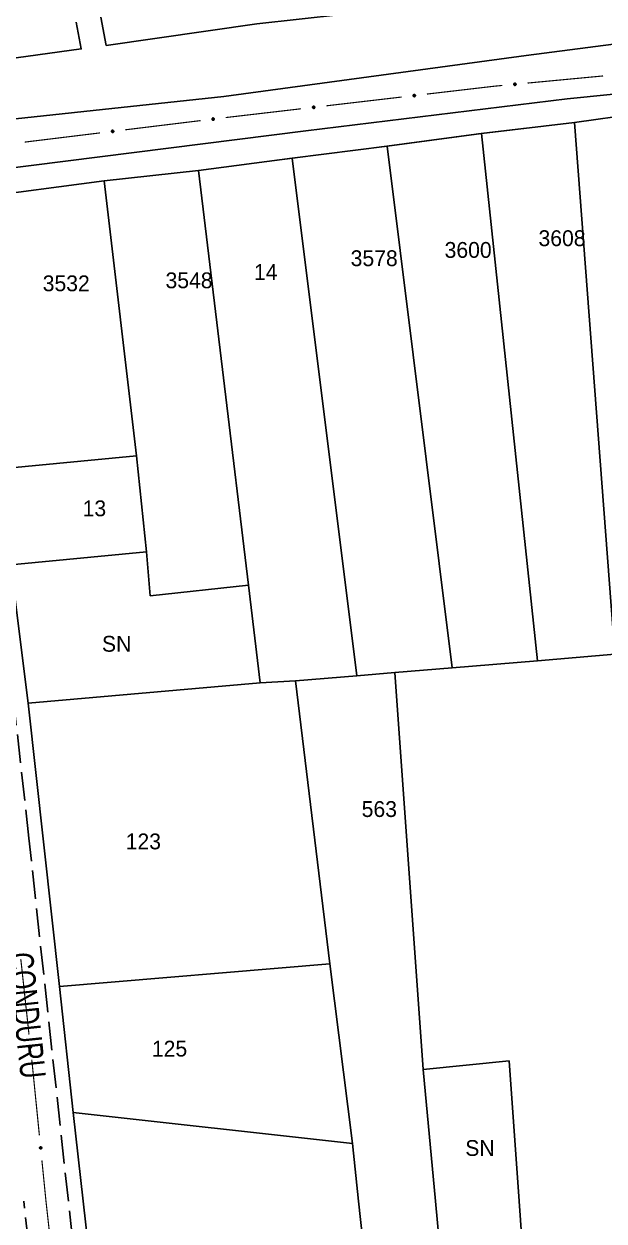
# Model space of a CAD drawing. Extents: x 203555 to 204724, y 4873703 to 4874787.
# Drawn here: x 204034 to 204125.7, y 4874449 to 4874638 of the extents above; entities that cross this region are included whole.
import ezdxf
from ezdxf.enums import TextEntityAlignment as Align

# ---------------------------------------------------------------- set-up
doc = ezdxf.new("R2010")
doc.units = 0
doc.header["$LTSCALE"] = 1.5
doc.header["$MEASUREMENT"] = 0
doc.linetypes.add('TRACO_00', pattern=[10, -10])
doc.linetypes.add('TRACO_11', pattern=[8, 3, -1, 3, -1])
for name, color, linetype in [('CD_MALHA_LOTES', 7, 'CONTINUOUS'), ('HD-PRAIA', 251, 'CONTINUOUS'), ('RU-QUADRA', 210, 'CONTINUOUS'), ('SV-EIXO-RUA-PAV', 20, 'CONTINUOUS'), ('SV-RUA-PAVIM', 7, 'CONTINUOUS'), ('SV-TXT-RUA-PAV', 7, 'CONTINUOUS'), ('Th_NmrPort', 1, 'CONTINUOUS')]:
    doc.layers.add(name, color=color, linetype=linetype)
doc.styles.add('ARIAL', font='ARIAL.SHX')

msp = doc.modelspace()

# ---------------------------------------------------------------- linework, layer by layer
at = {"layer": 'CD_MALHA_LOTES', "linetype": 'Continuous', "flags": 128}
for points in [[(204120.965186, 4874622.488307), (204130.740236, 4874623.820278), (204135.839745, 4874624.143134)], [(204106.283182, 4874620.765229), (204120.965186, 4874622.488307)], [(204127.350496, 4874538.484401), (204120.965186, 4874622.488307)], [(204091.370295, 4874618.763959), (204106.283182, 4874620.765229)], [(204115.142067, 4874537.469154), (204106.283182, 4874620.765229)], [(204076.397349, 4874616.822752), (204091.370295, 4874618.763959)], [(204101.672164, 4874536.349004), (204091.370295, 4874618.763959)], [(204061.554982, 4874614.898474), (204076.397349, 4874616.822752)], [(204086.613105, 4874535.096701), (204076.397349, 4874616.822752)], [(204046.672633, 4874613.259943), (204061.554982, 4874614.898474)], [(204069.496761, 4874549.389429), (204061.554982, 4874614.898474)], [(204046.672633, 4874613.259943), (204025.89448, 4874610.538618)], [(204051.773833, 4874569.857637), (204046.672633, 4874613.259943)], [(204030.358041, 4874567.770913), (204051.773833, 4874569.857637)], [(204053.356409, 4874554.694153), (204051.773833, 4874569.857637)], [(204031.940617, 4874552.607429), (204053.356409, 4874554.694153)], [(204053.931998, 4874547.717858), (204053.356409, 4874554.694153)], [(204034.663902, 4874530.776632), (204031.940617, 4874552.607429)], [(204069.496761, 4874549.389429), (204053.931998, 4874547.717858)], [(204071.328279, 4874533.957622), (204069.496761, 4874549.389429)], [(204127.350496, 4874538.484401), (204115.142067, 4874537.469154)], [(204101.672164, 4874536.349004), (204115.142067, 4874537.469154)], [(204076.916881, 4874534.290368), (204086.613105, 4874535.096701)], [(204086.613105, 4874535.096701), (204092.610002, 4874535.595399)], [(204092.610002, 4874535.595399), (204101.672164, 4874536.349004)], [(204097.095716, 4874472.931751), (204092.610002, 4874535.595399)], [(204034.663902, 4874530.776632), (204071.328279, 4874533.957622)], [(204076.916881, 4874534.290368), (204071.328279, 4874533.957622)], [(204082.330304, 4874489.617167), (204076.916881, 4874534.290368)], [(204039.590173, 4874486.04709), (204034.663902, 4874530.776632)], [(204039.590173, 4874486.04709), (204082.330304, 4874489.617167)], [(204085.888532, 4874461.219937), (204082.330304, 4874489.617167)], [(204041.786301, 4874466.106689), (204039.590173, 4874486.04709)], [(204097.095716, 4874472.931751), (204110.669597, 4874474.273511)], [(204110.669597, 4874474.273511), (204112.244715, 4874452.127992), (204113.421786, 4874435.578853)], [(204100.391114, 4874437.32182), (204099.020913, 4874452.128158), (204097.095716, 4874472.931751)], [(204041.786301, 4874466.106689), (204085.888532, 4874461.219937)], [(204044.162449, 4874445.107003), (204043.367915, 4874452.12886), (204041.786301, 4874466.106689)], [(204088.182078, 4874440.041908), (204086.87314, 4874452.128311), (204085.888532, 4874461.219937)]]:
    msp.add_lwpolyline(points, dxfattribs=at)
at = {"layer": 'HD-PRAIA', "linetype": 'TRACO_00'}
for points in [[(204097.562386, 4874641.00773, 4.523037), (204070.770814, 4874638.04068, 4.876608), (204046.989201, 4874634.642558, 4.968892), (204046.137109, 4874639.10848, 4.968892)], [(204042.240332, 4874638.335331, 4.968892), (204043.059117, 4874634.104942, 4.523037), (203998.505568, 4874627.931559, 5.101205), (203992.756629, 4874627.342182, 4.968892), (203991.904538, 4874631.808104, 4.968892), (203988.00776, 4874631.034955, 4.968892), (203988.826545, 4874626.804566, 4.523037), (203935.740947, 4874620.743928, 4.968892), (203934.888856, 4874625.20985, 4.968892), (203930.992079, 4874624.436701, 4.968892), (203931.810864, 4874620.206312, 4.523037), (203903.544043, 4874617.05542, 4.992779), (203894.926605, 4874615.572501, 5.000524), (203892.905132, 4874615.290623, 4.968892), (203892.042502, 4874619.795898, 4.968892), (203888.145724, 4874619.022749, 4.968892), (203888.968914, 4874614.722646, 4.523037), (203887.656917, 4874614.322313, 4.523037), (203883.337682, 4874612.364882, 5.000524), (203879.602387, 4874610.940218, 5.016013), (203864.934595, 4874604.228191, 5.016013), (203852.607526, 4874598.49467, 5.271588)]]:
    msp.add_polyline3d(points, dxfattribs=at)
at = {"layer": 'RU-QUADRA', "linetype": 'Continuous', "const_width": 0.18, "flags": 128}
msp.add_lwpolyline([(204044.162449, 4874445.107003), (204043.367915, 4874452.12886), (204041.786301, 4874466.106689), (204039.590173, 4874486.04709), (204034.663902, 4874530.776632), (204031.940617, 4874552.607429), (204030.358041, 4874567.770913), (204025.89448, 4874610.538618), (204046.672633, 4874613.259943), (204061.554982, 4874614.898474), (204076.397349, 4874616.822752), (204091.370295, 4874618.763959), (204106.283182, 4874620.765229), (204120.965186, 4874622.488307), (204130.740236, 4874623.820278)], dxfattribs=at)
at = {"layer": 'SV-EIXO-RUA-PAV', "const_width": 0.18}
for points in [[(204125.501925, 4874629.830787), (204113.554971, 4874628.703715)], [(204108.331828, 4874628.210967), (204097.650608, 4874626.964825)], [(204108.577073, 4874628.234102), (204108.331828, 4874628.210967)], [(204109.572653, 4874628.328025), (204108.577073, 4874628.234102)], [(204093.677555, 4874626.501302), (204081.758398, 4874625.110733)], [(204077.785345, 4874624.64721), (204065.866188, 4874623.256642)], [(204061.895155, 4874622.776207), (204049.983793, 4874621.320373)], [(204046.013339, 4874620.835096), (204034.101977, 4874619.379262)], [(204033.496585, 4874490.373246), (204034.793295, 4874478.443513)], [(204035.225532, 4874474.466935), (204035.333591, 4874473.47279)], [(204035.333591, 4874473.47279), (204035.359443, 4874473.23496)], [(204035.359443, 4874473.23496), (204036.432646, 4874462.527842)], [(204036.831577, 4874458.547785), (204037.429975, 4874452.577699)], [(204037.429975, 4874452.577699), (204037.475459, 4874452.123912)], [(204037.475459, 4874452.123912), (204038.24848, 4874445.166726)]]:
    msp.add_lwpolyline(points, dxfattribs=at)
at = {"layer": 'SV-EIXO-RUA-PAV'}
for points in [[(204111.717196, 4874628.419771), (204111.686551, 4874628.381654), (204111.652418, 4874628.355161), (204111.61759, 4874628.341259), (204111.58361, 4874628.336999), (204111.548356, 4874628.336555), (204111.512713, 4874628.34395), (204111.474973, 4874628.360921), (204111.436521, 4874628.391394), (204111.411679, 4874628.428143), (204111.396222, 4874628.461559), (204111.38974, 4874628.496736), (204111.389883, 4874628.530991), (204111.398789, 4874628.56776), (204111.41636, 4874628.605838), (204111.447938, 4874628.643762), (204111.481579, 4874628.669505), (204111.515619, 4874628.682068), (204111.551025, 4874628.688361), (204111.587022, 4874628.688382), (204111.621967, 4874628.680921), (204111.660275, 4874628.663161), (204111.697292, 4874628.631498), (204111.723351, 4874628.598238), (204111.736389, 4874628.564383), (204111.7418, 4874628.529387), (204111.742674, 4874628.494032), (204111.736732, 4874628.457895), (204111.717196, 4874628.419771)], [(204095.81955, 4874626.640374), (204095.789754, 4874626.60159), (204095.756215, 4874626.57435), (204095.721702, 4874626.559682), (204095.687824, 4874626.554672), (204095.652588, 4874626.553451), (204095.616792, 4874626.560057), (204095.578686, 4874626.57619), (204095.53957, 4874626.605807), (204095.513923, 4874626.641999), (204095.497732, 4874626.675065), (204095.490475, 4874626.71009), (204095.489862, 4874626.74434), (204095.497954, 4874626.781296), (204095.51468, 4874626.819754), (204095.545413, 4874626.858365), (204095.578477, 4874626.884845), (204095.612232, 4874626.898156), (204095.64749, 4874626.90523), (204095.683478, 4874626.906046), (204095.718579, 4874626.899358), (204095.757269, 4874626.882448), (204095.794977, 4874626.851609), (204095.821764, 4874626.818933), (204095.835545, 4874626.785374), (204095.841728, 4874626.750506), (204095.843383, 4874626.71518), (204095.83824, 4874626.678919), (204095.81955, 4874626.640374)], [(204079.92734, 4874624.786282), (204079.897544, 4874624.747498), (204079.864005, 4874624.720258), (204079.829492, 4874624.70559), (204079.795614, 4874624.700581), (204079.760378, 4874624.699359), (204079.724582, 4874624.705966), (204079.686475, 4874624.722098), (204079.64736, 4874624.751715), (204079.621713, 4874624.787907), (204079.605522, 4874624.820974), (204079.598265, 4874624.855999), (204079.597652, 4874624.890248), (204079.605744, 4874624.927205), (204079.62247, 4874624.965662), (204079.653202, 4874625.004274), (204079.686267, 4874625.030754), (204079.720022, 4874625.044065), (204079.755279, 4874625.051138), (204079.791267, 4874625.051954), (204079.826369, 4874625.045267), (204079.865059, 4874625.028356), (204079.902767, 4874624.997518), (204079.929554, 4874624.964842), (204079.943335, 4874624.931283), (204079.949518, 4874624.896414), (204079.951172, 4874624.861088), (204079.94603, 4874624.824828), (204079.92734, 4874624.786282)], [(204064.036356, 4874622.927009), (204064.006773, 4874622.888063), (204063.973383, 4874622.860639), (204063.938951, 4874622.845782), (204063.905101, 4874622.840587), (204063.869873, 4874622.839173), (204063.83404, 4874622.845583), (204063.795846, 4874622.861507), (204063.756569, 4874622.890909), (204063.730725, 4874622.92696), (204063.714353, 4874622.959937), (204063.706904, 4874622.994922), (204063.706103, 4874623.029168), (204063.713992, 4874623.066168), (204063.730508, 4874623.104717), (204063.761029, 4874623.143496), (204063.793947, 4874623.170156), (204063.827629, 4874623.183652), (204063.862847, 4874623.190919), (204063.89883, 4874623.191932), (204063.933968, 4874623.185436), (204063.97275, 4874623.168738), (204064.010626, 4874623.138107), (204064.037592, 4874623.105578), (204064.051557, 4874623.072095), (204064.05793, 4874623.037261), (204064.059778, 4874623.001944), (204064.054834, 4874622.965657), (204064.036356, 4874622.927009)], [(204048.15454, 4874620.985898), (204048.124956, 4874620.946952), (204048.091567, 4874620.919528), (204048.057135, 4874620.904671), (204048.023285, 4874620.899476), (204047.988057, 4874620.898062), (204047.952224, 4874620.904472), (204047.91403, 4874620.920396), (204047.874753, 4874620.949798), (204047.848908, 4874620.985849), (204047.832537, 4874621.018826), (204047.825087, 4874621.053811), (204047.824287, 4874621.088057), (204047.832176, 4874621.125057), (204047.848692, 4874621.163606), (204047.879212, 4874621.202385), (204047.912131, 4874621.229045), (204047.945812, 4874621.242541), (204047.981031, 4874621.249808), (204048.017014, 4874621.250821), (204048.052151, 4874621.244325), (204048.090934, 4874621.227627), (204048.12881, 4874621.196996), (204048.155775, 4874621.164467), (204048.169741, 4874621.130984), (204048.176114, 4874621.09615), (204048.177962, 4874621.060833), (204048.173018, 4874621.024545), (204048.15454, 4874620.985898)], [(204035.103324, 4874476.609958), (204035.141872, 4874476.579857), (204035.168847, 4874476.546105), (204035.183243, 4874476.511478), (204035.187986, 4874476.477561), (204035.18893, 4874476.442317), (204035.182042, 4874476.406574), (204035.16561, 4874476.368595), (204035.135686, 4874476.329714), (204035.099294, 4874476.304353), (204035.066101, 4874476.288423), (204035.03102, 4874476.281441), (204034.996766, 4874476.281098), (204034.959874, 4874476.289481), (204034.92155, 4874476.306509), (204034.883182, 4874476.337545), (204034.856963, 4874476.370816), (204034.843918, 4874476.404675), (204034.837122, 4874476.439987), (204034.836589, 4874476.475981), (204034.843553, 4874476.511028), (204034.860767, 4874476.549584), (204034.891901, 4874476.587048), (204034.924787, 4874476.613577), (204034.958454, 4874476.627094), (204034.99337, 4874476.633002), (204035.028708, 4874476.634378), (204035.064927, 4874476.62895), (204035.103324, 4874476.609958)], [(204036.727314, 4874460.691756), (204036.765609, 4874460.661334), (204036.7923, 4874460.627356), (204036.806406, 4874460.59261), (204036.810865, 4874460.558655), (204036.811514, 4874460.523404), (204036.804327, 4874460.48772), (204036.787577, 4874460.44988), (204036.757329, 4874460.411251), (204036.720725, 4874460.386196), (204036.6874, 4874460.370544), (204036.652262, 4874460.363856), (204036.618007, 4874460.3638), (204036.581186, 4874460.372491), (204036.543006, 4874460.389839), (204036.504899, 4874460.421195), (204036.478959, 4874460.454685), (204036.466198, 4874460.488652), (204036.459698, 4874460.52402), (204036.459467, 4874460.560016), (204036.466724, 4874460.595004), (204036.48426, 4874460.633415), (204036.515707, 4874460.670617), (204036.548814, 4874460.696869), (204036.582592, 4874460.710104), (204036.617556, 4874460.715719), (204036.652905, 4874460.7168), (204036.689077, 4874460.711069), (204036.727314, 4874460.691756)]]:
    msp.add_lwpolyline(points, close=True, dxfattribs=at)
for points in [[(204111.736389, 4874628.564383), (204111.38974, 4874628.496736)], [(204111.723351, 4874628.598238), (204111.389883, 4874628.530991)], [(204111.726343, 4874628.58175), (204111.392769, 4874628.514646)], [(204111.736467, 4874628.54707), (204111.394486, 4874628.481914)], [(204111.7418, 4874628.529387), (204111.396222, 4874628.461559)], [(204111.697292, 4874628.631498), (204111.398789, 4874628.56776)], [(204111.708067, 4874628.615661), (204111.398946, 4874628.550864)], [(204111.738569, 4874628.510263), (204111.409071, 4874628.443543)], [(204111.675104, 4874628.645446), (204111.410558, 4874628.587594)], [(204111.742674, 4874628.494032), (204111.411679, 4874628.428143)], [(204111.660275, 4874628.663161), (204111.41636, 4874628.605838)], [(204111.73498, 4874628.47566), (204111.428705, 4874628.40976)], [(204111.736732, 4874628.457895), (204111.436521, 4874628.391394)], [(204111.635862, 4874628.669155), (204111.439829, 4874628.625991)], [(204111.621967, 4874628.680921), (204111.447938, 4874628.643762)], [(204111.725958, 4874628.440544), (204111.459079, 4874628.378361)], [(204111.600234, 4874628.683612), (204111.4711, 4874628.657723)], [(204111.717196, 4874628.419771), (204111.474973, 4874628.360921)], [(204111.587022, 4874628.688382), (204111.481579, 4874628.669505)], [(204111.69966, 4874628.399687), (204111.501166, 4874628.35355)], [(204111.686551, 4874628.381654), (204111.512713, 4874628.34395)], [(204111.667158, 4874628.366468), (204111.539255, 4874628.342067)], [(204111.652418, 4874628.355161), (204111.548356, 4874628.336555)], [(204095.821764, 4874626.818933), (204095.489862, 4874626.74434)], [(204095.835545, 4874626.785374), (204095.490475, 4874626.71009)], [(204095.825118, 4874626.802516), (204095.493108, 4874626.728063)], [(204095.836006, 4874626.768068), (204095.495547, 4874626.695377)], [(204095.841728, 4874626.750506), (204095.497732, 4874626.675065)], [(204095.794977, 4874626.851609), (204095.497954, 4874626.781296)], [(204095.806099, 4874626.836015), (204095.498484, 4874626.764408)], [(204095.772486, 4874626.865064), (204095.509281, 4874626.801386)], [(204095.83892, 4874626.731316), (204095.510976, 4874626.657337)], [(204095.843383, 4874626.71518), (204095.513923, 4874626.641999)], [(204095.757269, 4874626.882448), (204095.51468, 4874626.819754)], [(204095.836097, 4874626.696642), (204095.531351, 4874626.623996)], [(204095.73273, 4874626.887901), (204095.537698, 4874626.84042)], [(204095.83824, 4874626.678919), (204095.53957, 4874626.605807)], [(204095.718579, 4874626.899358), (204095.545413, 4874626.858365)], [(204095.827852, 4874626.661335), (204095.56241, 4874626.593275)], [(204095.696791, 4874626.901568), (204095.568261, 4874626.872835)], [(204095.683478, 4874626.906046), (204095.578477, 4874626.884845)], [(204095.81955, 4874626.640374), (204095.578686, 4874626.57619)], [(204095.802462, 4874626.619908), (204095.605035, 4874626.569399)], [(204095.789754, 4874626.60159), (204095.616792, 4874626.560057)], [(204095.770702, 4874626.585979), (204095.643369, 4874626.55876)], [(204095.756215, 4874626.57435), (204095.652588, 4874626.553451)], [(204079.929554, 4874624.964842), (204079.597652, 4874624.890248)], [(204079.943335, 4874624.931283), (204079.598265, 4874624.855999)], [(204079.932908, 4874624.948424), (204079.600898, 4874624.873971)], [(204079.943796, 4874624.913976), (204079.603337, 4874624.841285)], [(204079.949518, 4874624.896414), (204079.605522, 4874624.820974)], [(204079.902767, 4874624.997518), (204079.605744, 4874624.927205)], [(204079.913888, 4874624.981923), (204079.606274, 4874624.910317)], [(204079.880276, 4874625.010973), (204079.617071, 4874624.947295)], [(204079.94671, 4874624.877224), (204079.618765, 4874624.803246)], [(204079.951172, 4874624.861088), (204079.621713, 4874624.787907)], [(204079.865059, 4874625.028356), (204079.62247, 4874624.965662)], [(204079.943886, 4874624.84255), (204079.63914, 4874624.769905)], [(204079.84052, 4874625.03381), (204079.645488, 4874624.986328)], [(204079.94603, 4874624.824828), (204079.64736, 4874624.751715)], [(204079.826369, 4874625.045267), (204079.653202, 4874625.004274)], [(204079.935641, 4874624.807244), (204079.6702, 4874624.739184)], [(204079.804581, 4874625.047476), (204079.676051, 4874625.018743)], [(204079.791267, 4874625.051954), (204079.686267, 4874625.030754)], [(204079.92734, 4874624.786282), (204079.686475, 4874624.722098)], [(204079.910252, 4874624.765816), (204079.712825, 4874624.715307)], [(204079.897544, 4874624.747498), (204079.724582, 4874624.705966)], [(204079.878492, 4874624.731888), (204079.751158, 4874624.704668)], [(204079.864005, 4874624.720258), (204079.760378, 4874624.699359)], [(204064.037592, 4874623.105578), (204063.706103, 4874623.029168)], [(204064.051557, 4874623.072095), (204063.706904, 4874622.994922)], [(204064.041036, 4874623.089179), (204063.709438, 4874623.012909)], [(204064.052112, 4874623.054791), (204063.712057, 4874622.980237)], [(204064.010626, 4874623.138107), (204063.713992, 4874623.066168)], [(204064.05793, 4874623.037261), (204063.714353, 4874622.959937)], [(204064.021833, 4874623.122574), (204063.714615, 4874623.049283)], [(204063.988062, 4874623.151438), (204063.72521, 4874623.08632)], [(204064.055228, 4874623.018056), (204063.727693, 4874622.942282)], [(204063.97275, 4874623.168738), (204063.730508, 4874623.104717)], [(204064.059778, 4874623.001944), (204063.730725, 4874622.92696)], [(204064.052594, 4874622.983367), (204063.74825, 4874622.909053)], [(204063.948181, 4874623.174058), (204063.753412, 4874623.125508)], [(204064.054834, 4874622.965657), (204063.756569, 4874622.890909)], [(204063.933968, 4874623.185436), (204063.761029, 4874623.143496)], [(204064.044542, 4874622.948016), (204063.779478, 4874622.878503)], [(204063.912168, 4874623.187527), (204063.783797, 4874623.15809)], [(204063.89883, 4874623.191932), (204063.793947, 4874623.170156)], [(204064.036356, 4874622.927009), (204063.795846, 4874622.861507)], [(204064.01938, 4874622.90645), (204063.822233, 4874622.85486)], [(204064.006773, 4874622.888063), (204063.83404, 4874622.845583)], [(204063.987806, 4874622.872348), (204063.860624, 4874622.844431)], [(204063.973383, 4874622.860639), (204063.869873, 4874622.839173)], [(204048.155775, 4874621.164467), (204047.824287, 4874621.088057)], [(204048.169741, 4874621.130984), (204047.825087, 4874621.053811)], [(204048.15922, 4874621.148068), (204047.827622, 4874621.071798)], [(204048.170296, 4874621.11368), (204047.83024, 4874621.039126)], [(204048.12881, 4874621.196996), (204047.832176, 4874621.125057)], [(204048.176114, 4874621.09615), (204047.832537, 4874621.018826)], [(204048.140017, 4874621.181463), (204047.832799, 4874621.108172)], [(204048.106246, 4874621.210327), (204047.843394, 4874621.145209)], [(204048.173411, 4874621.076945), (204047.845877, 4874621.001171)], [(204048.090934, 4874621.227627), (204047.848692, 4874621.163606)], [(204048.177962, 4874621.060833), (204047.848908, 4874620.985849)], [(204048.170778, 4874621.042256), (204047.866434, 4874620.967942)], [(204048.066365, 4874621.232946), (204047.871596, 4874621.184397)], [(204048.173018, 4874621.024545), (204047.874753, 4874620.949798)], [(204048.052151, 4874621.244325), (204047.879212, 4874621.202385)], [(204048.162726, 4874621.006905), (204047.897662, 4874620.937392)], [(204048.030352, 4874621.246416), (204047.901981, 4874621.216979)], [(204048.017014, 4874621.250821), (204047.912131, 4874621.229045)], [(204048.15454, 4874620.985898), (204047.91403, 4874620.920396)], [(204048.137564, 4874620.965339), (204047.940417, 4874620.913749)], [(204048.124956, 4874620.946952), (204047.952224, 4874620.904472)], [(204048.10599, 4874620.931237), (204047.978808, 4874620.90332)], [(204048.091567, 4874620.919528), (204047.988057, 4874620.898062)], [(204034.836589, 4874476.475981), (204034.856963, 4874476.370816)], [(204034.841172, 4874476.489259), (204034.868892, 4874476.360506)], [(204034.843553, 4874476.511028), (204034.883182, 4874476.337545)], [(204034.855121, 4874476.525089), (204034.901066, 4874476.329689)], [(204034.860767, 4874476.549584), (204034.92155, 4874476.306509)], [(204034.87827, 4874476.564664), (204034.939874, 4874476.300966)], [(204034.891901, 4874476.587048), (204034.959874, 4874476.289481)], [(204034.907583, 4874476.598047), (204034.976766, 4874476.289878)], [(204034.924787, 4874476.613577), (204034.996766, 4874476.281098)], [(204034.941231, 4874476.616802), (204035.013068, 4874476.284216)], [(204034.958454, 4874476.627094), (204035.03102, 4874476.281441)], [(204034.975764, 4874476.627418), (204035.045772, 4874476.286398)], [(204034.99337, 4874476.633002), (204035.066101, 4874476.288423)], [(204035.012537, 4874476.630043), (204035.083932, 4874476.301526)], [(204035.028708, 4874476.634378), (204035.099294, 4874476.304353)], [(204035.047188, 4874476.626947), (204035.117433, 4874476.321638)], [(204035.064927, 4874476.62895), (204035.135686, 4874476.329714)], [(204035.082428, 4874476.618424), (204035.148397, 4874476.352455)], [(204035.103324, 4874476.609958), (204035.16561, 4874476.368595)], [(204035.123655, 4874476.592709), (204035.172608, 4874476.394891)], [(204035.141872, 4874476.579857), (204035.182042, 4874476.406574)], [(204035.157332, 4874476.560683), (204035.183549, 4874476.433139)], [(204035.168847, 4874476.546105), (204035.18893, 4874476.442317)], [(204036.459467, 4874460.560016), (204036.478959, 4874460.454685)], [(204036.464161, 4874460.573255), (204036.490802, 4874460.444275)], [(204036.466724, 4874460.595004), (204036.504899, 4874460.421195)], [(204036.478409, 4874460.608967), (204036.522716, 4874460.41319)], [(204036.48426, 4874460.633415), (204036.543006, 4874460.389839)], [(204036.501889, 4874460.648348), (204036.561283, 4874460.384143)], [(204036.515707, 4874460.670617), (204036.581186, 4874460.372491)], [(204036.53148, 4874460.681484), (204036.598081, 4874460.372746)], [(204036.548814, 4874460.696869), (204036.618007, 4874460.3638)], [(204036.565284, 4874460.699957), (204036.634334, 4874460.366781)], [(204036.582592, 4874460.710104), (204036.652262, 4874460.363856)], [(204036.599904, 4874460.710284), (204036.667056, 4874460.368689)], [(204036.617556, 4874460.715719), (204036.6874, 4874460.370544)], [(204036.636699, 4874460.7126), (204036.705341, 4874460.383497)], [(204036.652905, 4874460.7168), (204036.720725, 4874460.386196)], [(204036.671322, 4874460.709214), (204036.739008, 4874460.403328)], [(204036.689077, 4874460.711069), (204036.757329, 4874460.411251)], [(204036.70649, 4874460.700397), (204036.77023, 4874460.433885)], [(204036.727314, 4874460.691756), (204036.787577, 4874460.44988)], [(204036.7475, 4874460.674337), (204036.794795, 4874460.476117)], [(204036.765609, 4874460.661334), (204036.804327, 4874460.48772)], [(204036.780908, 4874460.642031), (204036.806056, 4874460.514272)], [(204036.7923, 4874460.627356), (204036.811514, 4874460.523404)]]:
    msp.add_lwpolyline(points, dxfattribs=at)
at = {"layer": 'SV-RUA-PAVIM', "linetype": 'Continuous'}
for points in [[(204127.121876, 4874634.837111, 4.799161), (204113.350943, 4874633.048263, 4.822396), (204065.568805, 4874626.577539, 5.09346), (204017.850924, 4874621.478131, 5.178652), (203994.037451, 4874618.758014, 5.085715), (203948.526121, 4874613.35021, 5.077971), (203905.974052, 4874608.209079, 5.132184), (203900.155801, 4874607.407392, 5.132184), (203894.005043, 4874606.054939, 5.132184), (203888.422758, 4874604.433314, 5.186397), (203883.211046, 4874602.30407, 5.20963), (203878.223889, 4874600.089817, 5.248354), (203831.606697, 4874575.22913, 6.386825)], [(204275.030707, 4874628.7418, 3.683925), (204272.906915, 4874628.34265, 3.714903), (204266.044199, 4874627.82726, 3.838819), (204259.219723, 4874627.190037, 3.838819), (204250.339496, 4874626.713015, 3.900776), (204240.976754, 4874626.342055, 3.931755), (204179.607231, 4874627.226564, 4.326735), (204146.407781, 4874627.898301, 4.404182), (204139.241497, 4874627.566307, 4.396437), (204133.232323, 4874627.389931, 4.442905), (204126.611989, 4874626.886079, 4.45065), (204119.827301, 4874626.215804, 4.559076), (204078.552408, 4874621.17149, 4.659757), (204024.224535, 4874614.308528, 4.97729)]]:
    msp.add_polyline3d(points, dxfattribs=at)
at = {"layer": 'SV-RUA-PAVIM', "linetype": 'TRACO_11'}
for points in [[(204041.009671, 4874452.12889, 6.820529), (204034.78066, 4874509.431457, 6.820529), (204029.523674, 4874556.593388, 5.898909), (204024.224535, 4874614.308528, 5.077971)], [(203951.980013, 4874452.130012, 7.897042), (204032.764778, 4874442.384908, 7.897042), (204034.256979, 4874442.776366, 7.897042), (204034.749123, 4874445.076103, 7.897042), (204033.972974, 4874452.128978, 7.076104)], [(204280.155535, 4874412.869502, 6.580443), (204251.81331, 4874416.638003, 6.805039), (204207.442045, 4874421.526785, 6.92121), (204160.874215, 4874427.297011, 7.347168), (204102.420512, 4874434.294423, 7.594998), (204045.842206, 4874440.973587, 7.610488), (204043.263006, 4874442.597021, 7.610488), (204041.661612, 4874446.131488, 7.610488), (204041.009671, 4874452.12889, 6.820529)]]:
    msp.add_polyline3d(points, dxfattribs=at)

# ---------------------------------------------------------------- texts
at = {"layer": 'SV-TXT-RUA-PAV', "style": 'ARIAL', "width": 0.7}
msp.add_text('CONDURU', height=4, rotation=276, dxfattribs=at).set_placement((204031.41912, 4874491.201988))
at = {"layer": 'Th_NmrPort', "color": 1}
for s, p in [('3608', (204115.289022, 4874604.203644)), ('3600', (204100.456389, 4874602.351234)), ('3578', (204085.612606, 4874601.041488)), ('3548', (204056.361622, 4874597.548833)), ('14', (204070.332241, 4874598.858579)), ('3532', (204036.957857, 4874597.07953)), ('13', (204043.264822, 4874561.537478)), ('SN', (204046.320895, 4874540.144967)), ('563', (204087.352879, 4874514.045148)), ('123', (204050.066648, 4874508.93807)), ('125', (204054.208698, 4874476.209312)), ('SN', (204103.721799, 4874460.513665))]:
    msp.add_text(s, height=2.5, dxfattribs=at).set_placement(p, align=Align.MIDDLE_LEFT)

doc.saveas('drawing.dxf')
